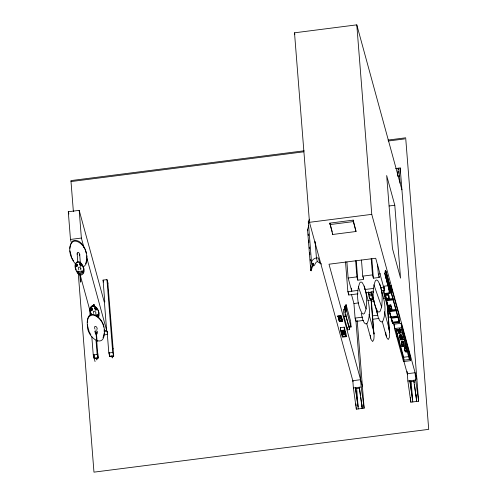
<?xml version="1.0" encoding="UTF-8"?>
<svg xmlns="http://www.w3.org/2000/svg" width="497" height="497" viewBox="0 0 497 497"><rect width="100%" height="100%" fill="white"/><g stroke="black" fill="none" stroke-linecap="round" stroke-linejoin="round"><path stroke-width="0.75" d="M339.619 320.845L339.687 316.632L341.924 320.546L339.619 320.845L341.924 320.546M339.755 320.615L339.824 317.235L341.675 320.366M384.79 273.4L385.337 270.387L385.952 271.169L390.288 287.005L390.679 289.037L390.133 292.056L389.511 291.267L384.79 273.4L385.871 277.357L385.914 275.965M390.611 291.13L386.281 275.288L385.952 271.169M397.656 175.466L398.246 168.21L398.364 169.67M398.172 173.41L398.358 171.154M400.116 183.231L399.538 175.938L400.197 167.961L395.655 168.545M97.331 358.393L96.772 359.94L95.846 357.877M112.9 356.405L112.341 357.952L111.415 355.883M366.09 308.979C366.96 300.151 367.159 290.024 362.052 282.395L360.897 281.992L359.834 282.681C356.15 292.366 356.97 304.723 362.282 313.657L363.431 314.061L364.5 313.371L366.09 308.979L358.325 286.75M381.659 306.991C382.528 298.157 382.727 288.03 377.621 280.407L376.471 280.004L375.403 280.687C371.719 290.378 372.539 302.735 377.85 311.669L379 312.073L380.068 311.383L381.659 306.991L373.893 284.762M69.878 248.357C71.009 233.783 85.546 244.307 86.211 253.103M75.302 265.808C76.147 258.011 84.577 265.031 83.8 269.902M75.693 263.845C75.128 264.876 76.985 267.106 77.352 265.28M80.787 269.97C81.825 266.255 76.439 265.97 78.837 269.79M83.546 272.257L83.794 270.815M86.913 259.105L85.646 263.727M87.279 322.329C88.41 307.749 102.941 318.273 103.606 327.069M90.342 309.892C91.187 302.095 99.617 309.122 98.841 313.986M90.727 307.935C90.044 309.227 92.492 311.259 92.38 309.041M94.859 307.407C94.362 310.631 98.151 309.24 95.741 307.078M96.772 314.402C96.169 317.272 99.897 316.67 97.872 314.266M98.586 316.347L98.828 314.899M98.642 317.074C101.624 306.133 86.174 299.237 91.324 314.949M104.314 333.077L103.047 337.693M309.401 219.233L308.314 221.656L308.364 223.352M319.764 262.975L318.409 258.03C314.166 256.862 309.376 261.782 312.433 265.622C315.061 267.448 314.756 261.913 317.366 261.577L321.565 264.025M389.219 307.096C389.3 305.382 391.257 306.543 391.257 307.693M312.116 263.839L312.632 265.839L311.159 270.859L310.755 270.424L307.544 229.757L308.805 225.452M310.755 270.424L312.24 265.373M386.473 293.354L385.697 296.92L387.971 299.362L388.747 295.796L386.473 293.354L385.697 296.92M387.971 299.362L388.747 295.796M79.477 255.738C80.961 253.874 77.066 250.184 77.153 253.731L77.762 261.422M79.924 263.087C79.11 266.964 83.502 264.559 80.265 262.863M79.278 273.3C77.961 275.208 76.662 269.995 78.762 271.437M95.666 314.402C97.362 311.426 91.92 309.184 93.629 313.414M96.878 329.704C98.512 327.33 93.759 324.212 94.654 328.213M96.766 358.182L96.412 358.617L95.989 358.281M112.334 356.187L111.98 356.629L111.558 356.287M390.133 292.056L385.796 276.214L386.281 275.288M345.011 307.655L345.887 306.531L346.117 309.376L345.235 310.507L345.011 307.655L345.601 309.83M344.583 306.556L346.08 304.655L350.596 321.155L351.056 326.983L349.105 327.231L345.048 312.383L344.583 306.556L345.129 308.531M345.024 307.836L345.906 306.711M345.222 310.327L346.105 309.209M345.048 312.383L346.539 310.488L346.08 304.655M98.189 317.248C99.742 315.427 95.822 313.39 96.977 316.434M313.365 264.783C314.483 262.503 310.905 262.652 312.899 264.746M342.47 331.3L342.918 330.84L343.576 331.157L344.141 333.754L343.7 334.208L343.042 333.891L342.47 331.3L342.557 332.99M342.532 332.027L342.918 330.84M344.054 332.064L343.7 334.208M390.94 308.941L391.307 307.686M398.693 329.604L398.14 330.17L398.178 331.362L398.774 332.487L399.588 332.878L400.141 332.313L400.11 331.12L399.507 329.996L398.445 329.381M399.569 331.76L400.234 331.077L399.631 328.579L399.75 330.039M400.197 329.635L400.352 332.536L399.681 333.22L398.7 332.748L397.861 329.933L398.538 332.443M401.998 336.233L402.154 339.134L401.489 339.818L400.507 339.345L399.663 336.531L399.625 335.09L400.29 334.4L401.278 334.879L402.116 337.693L401.278 334.879M400.29 334.4L400.408 335.86L399.737 336.544L399.781 337.991M400.501 336.214L399.955 336.773L399.986 337.96L400.582 339.078L401.39 339.47L401.943 338.904L401.905 337.718L401.309 336.599L400.352 336.165M401.427 341.688L402.098 341.004L403.079 341.476L403.806 342.831L403.962 345.732L403.297 346.421L402.309 345.943L401.582 344.589L401.427 341.688L401.582 344.589M401.545 343.147L402.21 342.458L402.098 341.004M402.303 342.8L401.75 343.365L401.787 344.564L402.384 345.688L403.204 346.08L403.757 345.514L403.719 344.315L403.117 343.191L402.154 342.768M405.098 346.782L404.428 347.465L404.583 350.366L405.31 351.727L406.297 352.199L406.962 351.516L406.08 347.254L405.098 346.782L405.21 348.242L404.546 348.925L404.583 350.366M405.31 348.59L404.757 349.149L404.794 350.342L405.39 351.46L406.198 351.851L406.745 351.286L406.714 350.093L406.117 348.981L405.161 348.546M82.664 267.057C87.118 265.553 87.199 259.72 86.82 255.825M353.081 381.684L309.482 222.314L294.51 32.814L356.79 24.85L401.924 189.829M304.102 150.796L70.934 180.604L73.376 211.542M387.977 140.073L405.676 137.812L428.712 429.358L93.97 472.15L78.085 271.082M71.009 181.567L303.903 151.796M388.449 140.986L404.595 138.924M71.295 242.43L70.481 239.448L68.288 211.753L79.191 210.355L104.463 302.748L106.65 330.443L104.469 330.722M397.594 176.193L399.538 175.938M70.481 239.448L81.378 238.057L84.024 247.742M389.132 205.969L394.792 205.242L400.551 278.127L392.431 248.432L386.672 175.547L394.792 205.242M309.482 222.314L371.762 214.356L416.896 379.335M329.846 223.128L353.199 220.14L356.026 231.496L332.673 234.485L329.846 223.128L332.17 231.608M329.965 224.582L353.317 221.6L356.026 231.496M104.792 301.965L103.065 280.103L106.961 279.606L107.955 283.234M346.875 261.888L348.148 277.997L356.902 276.879L357.809 280.178L363.649 279.432L362.742 276.133L361.468 260.018M362.742 276.133L372.477 274.891L373.377 278.19L379.217 277.444L379.093 275.91M377.583 264.938L378.31 274.145L380.503 273.859M389.288 285.533L390.779 285.346L398.905 315.042L399.476 322.329L392.475 323.224L384.349 293.528L383.771 286.241L388.635 285.62M345.502 261.77L347.863 291.696L357.865 290.416M364.73 289.54L373.129 288.465M380.758 287.49L383.814 287.098M347.863 291.696L348.77 294.994L357.958 293.82M366.382 292.745L373.272 291.863M381.696 290.782L384.759 290.391M368.296 291.814L369.022 294.454L371.346 294.156L371.172 291.981M384.349 293.528L391.356 292.634L399.476 322.329M368.743 295.982L371.855 295.585L372.576 298.225L369.464 298.622L368.451 292.342M104.177 331.493L107.097 331.12L107.638 333.102M370.097 298.448L370.458 299.766L372.8 299.467L372.508 295.814M367.861 300.368L371.066 299.958L371.433 301.275L374.104 335.953L373.862 339.246L372.663 341.532L371.135 339.594L366.699 323.479M383.429 298.38L385.355 298.132M104.351 334.885L107.271 334.512M351.491 294.572L353.932 303.512L358.523 302.928M371.433 301.275L374.222 300.921M386.275 299.356L392.916 298.504L392.972 299.237L386.331 300.082L384.753 293.783M386.511 300.747L393.152 299.896L393.096 299.169M345.434 309.128L343.483 309.376L344.061 316.664L347.67 329.859L349.615 329.61L349.385 326.697M388.517 305.257L390.853 304.959L391.959 309.209L389.623 309.507L388.517 305.257L389.623 309.507M388.542 305.549L390.853 304.959M389.605 309.215L391.959 309.209M337.935 316.005L341.048 315.607L342.495 320.888L339.401 321.578L337.935 316.005L339.401 321.578M337.96 316.297L341.072 315.899L342.514 321.18M338.252 316.608L340.954 316.117L342.222 320.863L339.507 321.211L338.24 316.465L339.321 320.41M386.654 300.747L389.263 310.283L395.904 309.432L395.96 310.165L389.319 311.01L384.616 293.814L391.257 292.969L395.96 310.165M344.061 316.664L346.005 316.415L349.615 329.61M397.737 316.732L396.121 310.818L389.518 311.662L391.139 317.577L397.737 316.732L397.681 316.005L388.151 317.279M353.932 303.512L355.088 318.092L362.667 317.123M372.582 315.856L377.708 315.197M388.151 313.862L390.425 313.576M341.246 321.043L342.495 320.888M91.802 336.562L93.256 354.976L97.151 354.479L98.139 358.107L94.25 358.61L93.964 354.964M108.824 352.988L112.72 352.491L113.714 356.119L109.818 356.616L108.824 352.988L107.097 331.12M363.649 320.41L355.989 321.391L355.088 318.092M372.837 319.236L378.962 318.453M391.301 318.242L397.935 317.39L399.203 322.037L392.574 322.882L391.245 317.508L392.574 322.882M109.731 356.287L113.62 355.79M340.315 327.653L344.21 327.156L346.011 333.754L346.241 336.668L342.352 337.165L340.544 330.567L340.315 327.653L340.712 329.107M392.518 322.155L399.147 321.304L399.203 322.037M340.544 330.567L344.44 330.07L346.241 336.668M401.16 323.292L394.152 324.187L394.5 328.56L403.527 361.555L410.534 360.66L410.187 356.287L401.16 323.292L401.508 327.66L410.534 360.66M341.371 331.045L342.445 334.984L345.545 334.593L345.663 336.047L342.563 336.444L341.128 331.188L344.222 330.791L345.663 336.047M394.5 328.56L401.508 327.66M397.184 333.431L401.986 332.822M398.992 340.035L404.477 339.333M400.799 346.633L405.595 346.018M395.985 329.033L403.701 357.25L408.503 356.641M409.422 359.468L401.098 329.045L395.612 329.747L403.931 360.17L409.422 359.468L409.248 357.281M360.598 379.702L352.814 380.696L353.386 387.983L356.343 409.161L364.127 408.161L357.206 320.553M407.304 373.725L415.088 372.731L415.666 380.019L418.623 401.197L410.839 402.191L407.882 381.019L407.124 371.427M353.386 387.983L361.17 386.989L355.871 319.857M407.882 381.019L415.666 380.019M356.684 388.561L358.294 408.913L355.336 387.735L355.603 388.722L359.499 388.225L360.542 395.724M411.174 381.59L412.783 401.943L409.826 380.77L410.1 381.758L413.989 381.261L414.2 382.758M78.774 273.027L77.917 272.455L77.557 271.132M80.141 274.996C84.496 271.828 75.264 268.771 79.806 274.835M400.408 335.86L401.39 336.332M401.371 338.364L400.228 337.581L400.34 339.041M402.21 342.458L403.197 342.936L403.918 344.291L403.962 345.732M405.21 348.242L406.198 348.714M405.285 350.31L406.179 350.739M342.973 331.567L344.117 332.791M77.11 265.553C70.655 259.931 66.586 247.879 72.866 240.877C81.353 238.094 86.267 249.749 86.876 256.551M386.529 294.081L388.809 296.523M307.544 229.757L307.941 230.186M386.417 274.344L387.039 275.127L387.43 277.158L386.877 280.178L386.001 278.034L387.859 284.619M387.505 278.301L388.12 279.084L388.511 281.122L387.964 284.135L387.343 283.352L386.952 281.321M385.181 275.431L385.796 276.214M389.884 308.631L389.275 307.5M77.047 271.673L78.041 272.965M91.833 307.792L92.194 308.357M400.309 331.089L399.582 329.735L398.6 329.262L397.935 329.946L397.973 331.387M401.47 343.129L402.148 345.639M404.471 348.913L405.198 350.267M342.501 332.263L343.042 333.891M72.108 258.359L73.432 260.832M94.834 328.722L95.082 329.188M89.51 332.331L90.827 334.798M381.963 292.845C385.063 301.747 386.536 312.396 382.777 321.279L381.708 321.969L380.559 321.565L379.397 320.093L378.31 317.658L376.639 310.613M372.203 326.635L373.117 329.182M81.763 271.281L82.9 272.499L83.316 271.082M77.153 264.274L77.277 264.609M76.227 270.132L75.289 266.715M71.779 257.744L69.915 250.91M90.864 313.091L91.262 314.222M89.18 331.716L87.31 324.883M391.158 292.658L391.257 292.969L390.586 285.371M382.268 321.484L386.703 337.606L388.238 339.544L389.431 337.258L389.673 333.959L387.548 306.189M386.343 273.201L390.679 289.037M385.337 270.387L386.057 273.027M388.94 288.577L388.039 285.278L388.43 287.309L389.045 288.092L389.53 287.167L389.201 283.048M413.989 381.261L413.721 380.273L416.679 401.446L416.38 397.749M388.306 293.329L389.884 299.629M387.915 298.635L388.051 299.126M383.771 286.241L384.38 288.465M384.473 290.279L375.713 258.241L329.002 264.211L362.4 386.299M393.444 323.062L394.873 328.281M396.705 334.984L397.314 337.221M401.191 351.379L401.8 353.609M403.632 360.319L407.577 374.719M389.667 311.675L391.139 317.577M383.119 290.67L389.027 312.278L388.847 309.966M378.31 274.145L379.217 277.444M379.733 284.011L382.442 293.913M384.429 311.725L388.685 327.194L389.592 332.083L389.381 330.225M373.185 291.174L373.589 292.658M371.439 292.168L377.353 313.775M370.799 292.18L371.346 294.156M372.079 296.827L372.8 299.467M364.164 286.005L366.873 295.901C369.37 304.605 370.942 314.738 367.208 323.274L366.14 323.963L364.991 323.553L363.829 322.087L362.742 319.652L361.213 313.365M294.51 32.814L294.92 34.305M369.06 314.452L372.694 327.728M373.228 329.753L374.024 334.077L373.477 330.505M348.148 277.997L351.758 291.199L351.516 288.13M346.539 310.488L351.056 326.983M344.471 330.648L345.545 334.593M359.499 388.225L359.225 387.238L362.183 408.416L361.828 403.955M315.433 245.201L315.011 241.474M317.366 261.577L316.465 258.278L315.191 242.132M108.439 290.192L108.526 290.521M103.065 280.103L103.612 282.079M113.043 348.503L113.136 348.832M86.677 257.427L106.65 330.443M68.288 211.753L68.903 213.983M80.06 274.468L91.063 314.7M97.474 350.491L98.139 358.107M93.256 354.976L95.064 361.58M389.194 307.071C392.642 315.427 390.903 300.468 389.232 307.506M104.277 330.524C105.097 317.54 85.534 304.357 87.373 325.61C87.099 338.544 106.147 350.472 104.221 329.791M94.312 306.32L93.89 304.412L93.89 306.202M93.771 304.68L94.194 304.804M97.07 341.246C96.53 340.06 96.691 342.141 97.07 341.246L96.35 332.139M90.33 310.805L90.665 312.526M77.153 253.731L77.259 254.247M80.825 281.855C80.309 280.699 80.427 282.737 80.825 281.855L80.104 272.741M389.12 289.235L389.511 291.267M389.045 328.511L389.269 329.654M386.063 335.009L386.281 336.152M370.712 338.14L370.24 335.189M414.411 384.262L416.505 399.259M410.1 381.758L412.609 399.756M361.17 386.989L364.127 408.161M360.754 397.227L362.009 406.229M355.603 388.722L358.12 406.726M385.74 332.58L385.952 334.438M400.197 167.961L418.623 401.197M416.144 394.717L416.262 396.233M410.479 397.668L410.839 402.191M405.993 347.21L406.105 348.67M404.49 347.403L404.546 348.925M403.241 341.781L403.359 343.241M403.079 341.476L403.197 342.936M403.701 357.25L403.931 360.17M402.03 337.351L402.154 339.134M402.197 344.489L402.309 345.943M401.439 335.183L401.551 336.637M400.228 330.753L400.352 332.536M399.625 335.09L399.75 336.867M396.066 310.091L396.121 310.818M390.779 285.346L391.356 292.634M392.301 321.037L392.475 323.224M388.753 287.073L389.213 292.907M389.263 310.283L389.319 311.01M387.12 304.071L389.232 330.766M356.79 24.85L371.762 214.356M371.862 259.005L373.377 278.19M371.203 258.775L372.477 274.891M372.234 293.851L372.576 298.225M371.57 291.944L371.855 295.585M371.066 299.958L373.663 332.754M370.34 298.306L370.458 299.766M369.346 297.169L369.464 298.622M368.849 292.279L369.022 294.454M363.462 277.133L363.587 278.668M353.199 220.14L353.317 221.6M356.293 261L357.809 280.178M355.635 260.77L356.902 276.879M348.583 292.69L348.77 294.994M355.927 403.881L356.107 406.142M356.225 407.652L356.343 409.161M348.937 325.044L349.105 327.231M347.496 327.672L347.67 329.859M345.831 314.228L346.005 316.415M344.21 327.156L344.44 330.07M344.086 333.021L344.141 333.754M343.576 331.157L343.632 331.884M342.222 320.863L339.507 321.211M342.445 334.984L342.563 336.444M332.555 233.025L332.673 234.485M308.314 221.656L311.526 262.323M308.246 234.025L308.37 235.559M308.73 240.163L308.917 242.461M309.277 247.071L309.401 248.606M309.699 252.439L309.886 254.744M310.246 259.347L310.37 260.882M310.731 265.485L310.855 267.019M107.861 282.905L113.714 356.119M106.961 279.606L112.72 352.491M109.433 352.516L109.818 356.616M96.679 340.439L98.052 357.778L94.157 358.275L93.858 354.442M95.927 332.015L96.648 341.122M96.014 340.153L97.151 354.479M92.753 305.431L92.809 306.158M89.559 308.177L90.162 315.85M79.191 210.355L81.378 238.057M79.694 254.464L80.601 266.007M79.682 272.623L80.402 281.731M403.806 342.831L403.844 344.278M80.787 268.312L80.8 268.809M75.488 263.634C73.295 268.026 79.545 279.712 83.602 272.99C85.795 268.591 79.551 256.912 75.488 263.634M75.749 264.578C76.314 270.225 79.191 263.05 75.749 264.578M79.874 264.05C80.439 269.697 83.322 262.522 79.874 264.05M81.794 271.045C82.359 276.699 85.235 269.517 81.794 271.045M90.789 308.662C91.355 314.309 94.231 307.134 90.789 308.662M94.915 308.134C95.48 313.781 98.363 306.606 94.915 308.134M94.958 331.145C95.809 339.619 100.127 328.852 94.958 331.145M312.408 263.932C312.65 267.666 314.769 263.106 312.408 263.932"/></g></svg>
